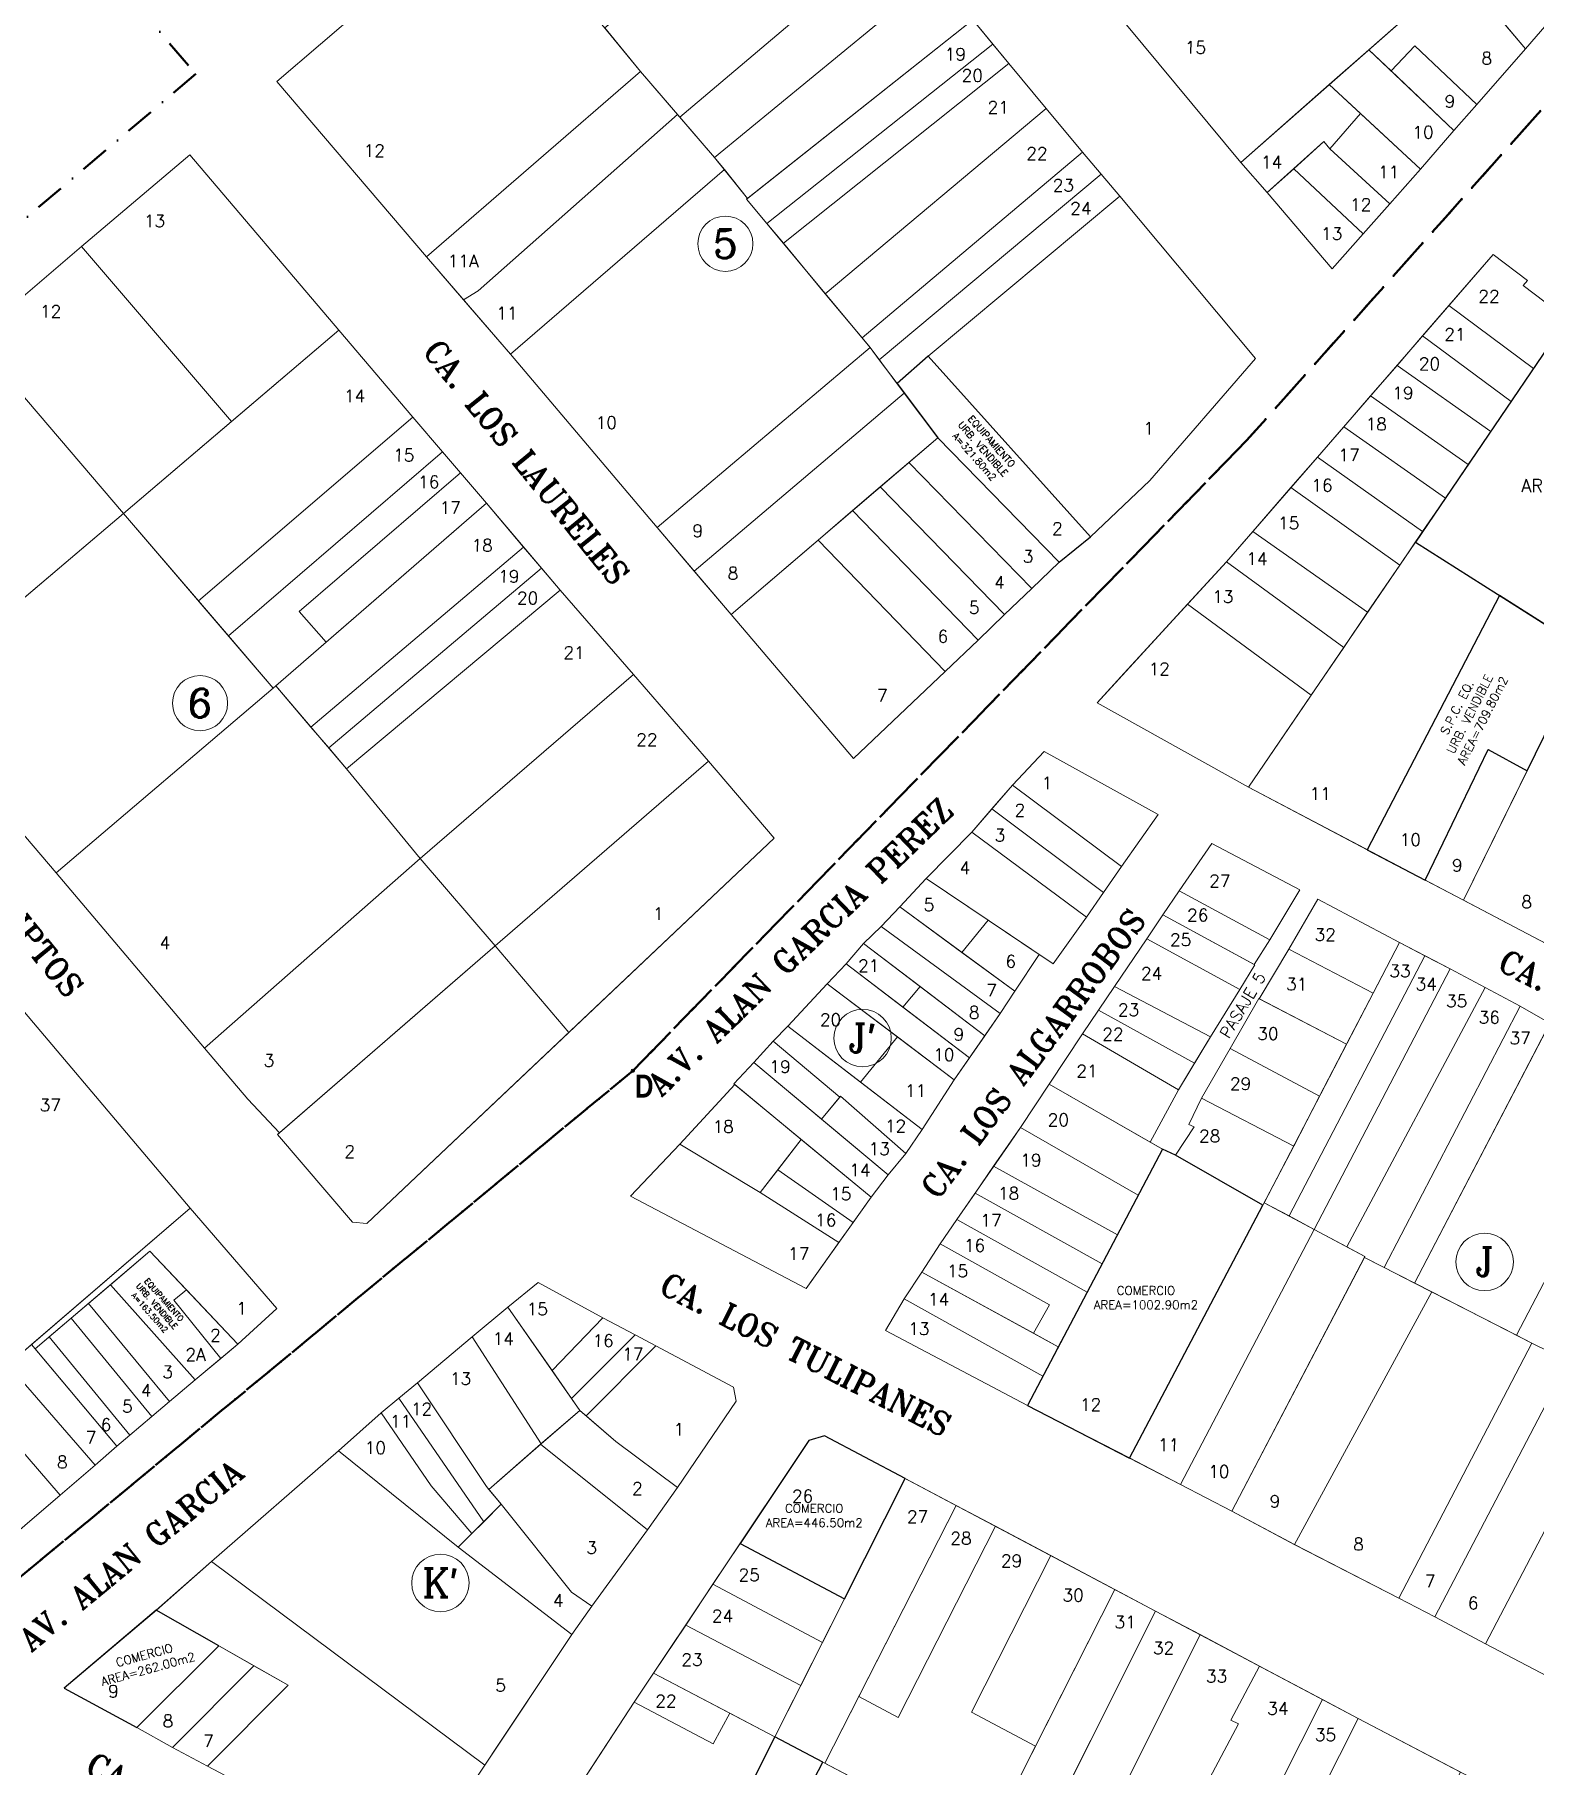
# Model space of a CAD drawing. Header units: millimetres. Extents: x -12449005 to 6504000, y 604360 to 27735491.
# Drawn here: x 712004.4 to 712265.4, y 9108492 to 9108793 of the extents above; entities that cross this region are included whole.
import ezdxf
from ezdxf.enums import TextEntityAlignment as Align

# ---------------------------------------------------------------- set-up
doc = ezdxf.new("R2010")
doc.units = ezdxf.units.MM
doc.header["$MEASUREMENT"] = 0
doc.header["$PDMODE"] = 3
doc.header["$PDSIZE"] = 0.5
doc.linetypes.add('DASHDOTX2', pattern=[50.8, 25.4, -12.7, 0, -12.7])
doc.layers.get('0').update_dxf_attribs({"lineweight": 15})
for name, color, linetype, lineweight in [('A_LIMITES SECTORES', 1, 'DASHDOTX2', 50), ('JL - LOTE PRESCRITO', 190, 'Continuous', 30), ('MANZANAS', 7, 'Continuous', 18), ('VERTICES', 7, 'Continuous', 20), ('VIVIENDA', 7, 'Continuous', 15)]:
    doc.layers.add(name, color=color, linetype=linetype, lineweight=lineweight)
for name, color, linetype in [('CALLES', 7, 'Continuous'), ('COMERCIO', 1, 'Continuous'), ('DESC-USOS', 7, 'Continuous'), ('SERV-ELECTRIFICACION', 7, 'Continuous')]:
    doc.layers.add(name, color=color, linetype=linetype)
doc.styles.add('cota100', font='trebuc.ttf')
doc.styles.add('ROMANC', font='romanc.shx')
doc.styles.add('ROMANS', font='romans.shx')
doc.styles.add('ROMANT', font='romant.shx')
doc.styles.add('VERTICES', font='sanssb__.ttf')
doc.dimstyles.new('COTA _100', dxfattribs={"dimscale": 1.26, "dimtxt": 0.95, "dimasz": 0.04, "dimexe": 0.06, "dimexo": 0.1, "dimgap": 0.04, "dimtad": 0, "dimzin": 1, "dimdsep": 46, "dimtxsty": 'cota100', "dimblk": 'ARCHTICK', "dimcen": 0.09, "dimdle": 0.06, "dimse1": 1, "dimse2": 1, "dimsd1": 1, "dimsd2": 1, "dimclrd": 256, "dimclre": 178, "dimclrt": 7, "dimaunit": 1, "dimadec": 3, "dimazin": 0, "dimtfac": 1, "dimtmove": 2, "dimatfit": 2, "dimldrblk": 'ARCHTICK', "dimfxl": 1, "dimarcsym": 0})

# ---------------------------------------------------------------- blocks, each defined once
blk = doc.blocks.new('*D58')
at = {"layer": 'DEFPOINTS', "color": 0, "ltscale": 0.3, "transparency": 16777216}
for p in [(712060.7, 9107460.09, 0), (712086.53, 9107440.17), (712087.27, 9107441.21, 0)]:
    blk.add_point(p, dxfattribs=at)
at = {"layer": 'JL - LOTE PRESCRITO', "color": 7, "ltscale": 0.3, "transparency": 16777216, "insert": (1429405.49, 18217459.33), "char_height": 1.425, "attachment_point": 5, "rotation": 324.599, "style": 'cota100'}
blk.add_mtext('32.60', dxfattribs=at)
blk = doc.blocks.new('_ARCHTICK')
at = {"color": 0, "linetype": 'ByBlock', "const_width": 0.15}
blk.add_lwpolyline([(-0.5, -0.5), (0.5, 0.5)], dxfattribs=at)
blk = doc.blocks.new('*D59')
at = {"layer": 'DEFPOINTS', "color": 0, "ltscale": 0.3, "transparency": 16777216}
for p in [(712087.26, 9107441.22, 0), (712083.48, 9107436.26), (712084.86, 9107435.67, 0)]:
    blk.add_point(p, dxfattribs=at)
at = {"layer": 'JL - LOTE PRESCRITO', "color": 7, "ltscale": 0.3, "transparency": 16777216, "insert": (1429428, 18217438.51), "char_height": 1.425, "attachment_point": 5, "rotation": 66.634, "style": 'cota100'}
blk.add_mtext('6.04', dxfattribs=at)
blk = doc.blocks.new('*D42')
at = {"layer": 'DEFPOINTS', "color": 0, "ltscale": 0.3, "transparency": 16777216}
for p in [(712113.94, 9107518.01), (712115.47, 9107517.21, 0), (712112.17, 9107510.89)]:
    blk.add_point(p, dxfattribs=at)
at = {"layer": 'JL - LOTE PRESCRITO', "color": 7, "ltscale": 0.3, "transparency": 16777216, "insert": (1429483.83, 18217589.2), "char_height": 1.425, "attachment_point": 5, "rotation": 62.4275, "style": 'cota100'}
blk.add_mtext('7.13', dxfattribs=at)
blk = doc.blocks.new('*D60')
at = {"layer": 'DEFPOINTS', "color": 0, "ltscale": 0.3, "transparency": 16777216}
for p in [(712103.91, 9107488.29), (712105.11, 9107487.76), (712101.56, 9107482.92)]:
    blk.add_point(p, dxfattribs=at)
at = {"layer": 'JL - LOTE PRESCRITO', "color": 7, "ltscale": 0.3, "transparency": 16777216, "insert": (1429466.3, 18217530.2), "char_height": 1.425, "attachment_point": 5, "rotation": 66.3389, "style": 'cota100'}
blk.add_mtext('5.86', dxfattribs=at)
blk = doc.blocks.new('*D61')
at = {"layer": 'DEFPOINTS', "color": 0, "ltscale": 0.3, "transparency": 16777216}
for p in [(712101.56, 9107482.92), (712102.79, 9107482.46), (712099.46, 9107477.25)]:
    blk.add_point(p, dxfattribs=at)
at = {"layer": 'JL - LOTE PRESCRITO', "color": 7, "ltscale": 0.3, "transparency": 16777216, "insert": (1429461.8, 18217519.19), "char_height": 1.425, "attachment_point": 5, "rotation": 69.6933, "style": 'cota100'}
blk.add_mtext('6.04', dxfattribs=at)
blk = doc.blocks.new('*D43')
at = {"layer": 'DEFPOINTS', "color": 0, "ltscale": 0.3, "transparency": 16777216}
for p in [(712082.84, 9107519.41), (712109.03, 9107500.52), (712108.06, 9107499.31)]:
    blk.add_point(p, dxfattribs=at)
at = {"layer": 'JL - LOTE PRESCRITO', "color": 7, "ltscale": 0.3, "transparency": 16777216, "insert": (-3285965.38, 20561939.47), "char_height": 1.425, "attachment_point": 5, "rotation": 321.4404, "style": 'cota100'}
blk.add_mtext('32.25', dxfattribs=at)
blk = doc.blocks.new('*D44')
at = {"layer": 'DEFPOINTS', "color": 0, "ltscale": 0.3, "transparency": 16777216}
for p in [(712082.84, 9107519.41), (712078.33, 9107507.41), (712079.92, 9107506.82)]:
    blk.add_point(p, dxfattribs=at)
at = {"layer": 'JL - LOTE PRESCRITO', "color": 7, "ltscale": 0.3, "transparency": 16777216, "insert": (1556510.91, 18552348.81), "char_height": 1.425, "attachment_point": 5, "rotation": 69.3977, "style": 'cota100'}
blk.add_mtext('12.82', dxfattribs=at)
blk = doc.blocks.new('*D62')
at = {"layer": 'DEFPOINTS', "color": 0, "ltscale": 0.3, "transparency": 16777216}
for p in [(712103.14, 9107487.99), (712103.67, 9107487.75), (712101.22, 9107482.13)]:
    blk.add_point(p, dxfattribs=at)
at = {"layer": 'JL - LOTE PRESCRITO', "color": 7, "ltscale": 0.3, "transparency": 16777216, "insert": (1761473.94, 19211200.63), "char_height": 1.425, "attachment_point": 5, "rotation": 66.3935, "style": 'cota100'}
blk.add_mtext('6.13', dxfattribs=at)
blk = doc.blocks.new('*D45')
at = {"layer": 'DEFPOINTS', "color": 0, "ltscale": 0.3, "transparency": 16777216}
for p in [(712087.19, 9107441.08), (712113.41, 9107423.07), (712114.24, 9107424.27)]:
    blk.add_point(p, dxfattribs=at)
at = {"layer": 'JL - LOTE PRESCRITO', "color": 7, "ltscale": 0.3, "transparency": 16777216, "insert": (-12449002.32, 27735488.48), "char_height": 1.425, "attachment_point": 5, "rotation": 325.5131, "style": 'cota100'}
blk.add_mtext('31.81', dxfattribs=at)
blk = doc.blocks.new('*D46')
at = {"layer": 'DEFPOINTS', "color": 0, "ltscale": 0.3, "transparency": 16777216}
for p in [(712060.7, 9107460.09, 0), (712086.54, 9107440.17), (712087.27, 9107441.21)]:
    blk.add_point(p, dxfattribs=at)
at = {"layer": 'JL - LOTE PRESCRITO', "color": 7, "ltscale": 0.3, "transparency": 16777216, "insert": (-2185624.74, 20773017.13), "char_height": 1.425, "attachment_point": 5, "rotation": 324.599, "style": 'cota100'}
blk.add_mtext('32.60', dxfattribs=at)
blk = doc.blocks.new('*D47')
at = {"layer": 'DEFPOINTS', "color": 0, "ltscale": 0.3, "transparency": 16777216}
for p in [(712090.86, 9107454.65), (712092.06, 9107454.33), (712087.24, 9107441.12)]:
    blk.add_point(p, dxfattribs=at)
at = {"layer": 'JL - LOTE PRESCRITO', "color": 7, "ltscale": 0.3, "transparency": 16777216, "insert": (1429438.79, 18217454.87), "char_height": 1.425, "attachment_point": 5, "rotation": 74.9882, "style": 'cota100'}
blk.add_mtext('14.00', dxfattribs=at)
blk = doc.blocks.new('*D48')
at = {"layer": 'DEFPOINTS', "color": 0, "ltscale": 0.3, "transparency": 16777216}
for p in [(712087.24, 9107441.12), (712113.53, 9107422.98), (712114.38, 9107424.21)]:
    blk.add_point(p, dxfattribs=at)
at = {"layer": 'JL - LOTE PRESCRITO', "color": 7, "ltscale": 0.3, "transparency": 16777216, "insert": (-11189611.25, 26932542.48), "char_height": 1.425, "attachment_point": 5, "rotation": 325.4003, "style": 'cota100'}
blk.add_mtext('31.95', dxfattribs=at)
blk = doc.blocks.new('*D49')
at = {"layer": 'DEFPOINTS', "color": 0, "ltscale": 0.3, "transparency": 16777216}
for p in [(712112.24, 9107423.55), (712113.53, 9107422.98), (712112.47, 9107420.54, 0)]:
    blk.add_point(p, dxfattribs=at)
at = {"layer": 'JL - LOTE PRESCRITO', "color": 7, "ltscale": 0.3, "transparency": 16777216, "insert": (2018713.82, 19488258.81), "char_height": 1.425, "attachment_point": 5, "rotation": 66.4879, "style": 'cota100'}
blk.add_mtext('2.66', dxfattribs=at)
blk = doc.blocks.new('*D50')
at = {"layer": 'DEFPOINTS', "color": 0, "ltscale": 0.3, "transparency": 16777216}
for p in [(712087.24, 9107441.12), (712084.86, 9107435.67), (712085.06, 9107435.58)]:
    blk.add_point(p, dxfattribs=at)
at = {"layer": 'JL - LOTE PRESCRITO', "color": 7, "ltscale": 0.3, "transparency": 16777216, "insert": (1429431.69, 18217435.91), "char_height": 1.425, "attachment_point": 5, "rotation": 66.4331, "style": 'cota100'}
blk.add_mtext('5.95', dxfattribs=at)
blk = doc.blocks.new('*D51')
at = {"layer": 'DEFPOINTS', "color": 0, "ltscale": 0.3, "transparency": 16777216}
for p in [(711798.11, 9107297.2, 0), (638644.95, 8884680.95), (638646.1, 8884680.58, 0)]:
    blk.add_point(p, dxfattribs=at)
at = {"layer": 'JL - LOTE PRESCRITO', "color": 7, "ltscale": 0.3, "transparency": 16777216, "insert": (1552507.84, 18611954.35), "char_height": 1.425, "attachment_point": 5, "rotation": 71.8094, "style": 'cota100'}
blk.add_mtext('234327.50', dxfattribs=at)
blk = doc.blocks.new('*D52')
at = {"layer": 'DEFPOINTS', "color": 0, "transparency": 16777216}
for p in [(1858877.2, 12101921.31, 0), (1858878.58, 12101920.79, 0), (712008.59, 9107544.89, 0)]:
    blk.add_point(p, dxfattribs=at)
at = {"layer": 'VIVIENDA', "color": 7, "transparency": 16777216, "insert": (1285444.27, 10604732.57, 0), "char_height": 1.425, "attachment_point": 5, "rotation": 69.0428, "style": 'cota100'}
blk.add_mtext('3206493.07', dxfattribs=at)
blk = doc.blocks.new('*D63')
at = {"layer": 'DEFPOINTS', "color": 0, "ltscale": 0.3, "transparency": 16777216}
for p in [(711946.72, 9107290.72, 0), (711971.68, 9107272.64), (711972.42, 9107273.77, 0)]:
    blk.add_point(p, dxfattribs=at)
at = {"layer": 'JL - LOTE PRESCRITO', "color": 7, "ltscale": 0.3, "transparency": 16777216, "insert": (1429184.61, 18217116.63), "char_height": 1.425, "attachment_point": 5, "rotation": 326.6096, "style": 'cota100'}
blk.add_mtext('30.79', dxfattribs=at)
blk = doc.blocks.new('*D64')
at = {"layer": 'DEFPOINTS', "color": 0, "ltscale": 0.3, "transparency": 16777216}
for p in [(712022.15, 9107211.49), (712023.51, 9107210.98, 0), (712016.61, 9107192.61, 0)]:
    blk.add_point(p, dxfattribs=at)
at = {"layer": 'JL - LOTE PRESCRITO', "color": 7, "ltscale": 0.3, "transparency": 16777216, "insert": (1429304.23, 18216959.12), "char_height": 1.425, "attachment_point": 5, "rotation": 69.438, "style": 'cota100'}
blk.add_mtext('19.62', dxfattribs=at)
blk = doc.blocks.new('*D65')
at = {"layer": 'DEFPOINTS', "color": 0, "ltscale": 0.3, "transparency": 16777216}
for p in [(712013.97, 9107217.34), (712015.46, 9107216.78, 0), (712008.7, 9107198.67, 0)]:
    blk.add_point(p, dxfattribs=at)
at = {"layer": 'JL - LOTE PRESCRITO', "color": 7, "ltscale": 0.3, "transparency": 16777216, "insert": (1420517.48, 18208771.18), "char_height": 1.425, "attachment_point": 5, "rotation": 69.5218, "style": 'cota100'}
blk.add_mtext('19.34', dxfattribs=at)
blk = doc.blocks.new('*D56')
at = {"layer": 'DEFPOINTS', "color": 0, "ltscale": 0.3, "transparency": 16777216}
for p in [(711904.93, 9107395.39, 0), (711906.34, 9107394.91), (711900.87, 9107383.36, 0)]:
    blk.add_point(p, dxfattribs=at)
at = {"layer": 'JL - LOTE PRESCRITO', "color": 7, "ltscale": 0.3, "transparency": 16777216, "insert": (1522262.21, 18476834.14), "char_height": 1.425, "attachment_point": 5, "rotation": 71.355, "style": 'cota100'}
blk.add_mtext('12.70', dxfattribs=at)
blk = doc.blocks.new('*D57')
at = {"layer": 'DEFPOINTS', "color": 0, "ltscale": 0.3, "transparency": 16777216}
for p in [(711803.61, 9107439.76, 0), (711798.54, 9107426.35, 0), (711799.95, 9107425.82)]:
    blk.add_point(p, dxfattribs=at)
at = {"layer": 'JL - LOTE PRESCRITO', "color": 7, "lineweight": 30, "ltscale": 0.3, "transparency": 16777216, "insert": (1428871.17, 18217418.99), "char_height": 1.425, "attachment_point": 5, "rotation": 69.2928, "style": 'cota100'}
blk.add_mtext('14.33', dxfattribs=at)

msp = doc.modelspace()

# ---------------------------------------------------------------- linework, layer by layer
at = {"layer": 'A_LIMITES SECTORES', "color": 2, "ltscale": 0.2}
msp.add_lwpolyline([(712215.295, 9108722.403), (712360.228, 9108884.951), (712118.456, 9109016.282), (711954.456, 9108877.14), (712032.489, 9108786.178), (711758.747, 9108553.852), (711809.581, 9108494.243), (711715.602, 9108420.347), (711668.189, 9108475.846), (711483.951, 9108324.487), (711566.549, 9108226.47), (711786.57, 9108400.253), (711934.369, 9108468.925), (712108.513, 9108612.806)], close=True, dxfattribs=at)
at = {"layer": 'A_LIMITES SECTORES', "color": 1, "ltscale": 0.2}
msp.add_lwpolyline([(712633.365, 9107956.397), (712894.998, 9108451.85), (712369.619, 9108743.948), (712424.764, 9108849.896), (712360.228, 9108884.951), (712215.295, 9108722.403), (712108.513, 9108612.806), (711934.369, 9108468.925), (711786.57, 9108400.253)], close=True, dxfattribs=at)
at = {"layer": 'COMERCIO'}
for points in [[(712307.643, 9108728.548), (712277.563, 9108743.655), (712271.094, 9108743.57), (712244.671, 9108704.759), (712282.699, 9108680.598)], [(712218.15, 9108589.438), (712202.941, 9108598.123), (712200.662, 9108599.169), (712177.17, 9108554.61), (712194.947, 9108545.461)], [(712155.914, 9108541.907), (712141.867, 9108549.345), (712139.154, 9108548.51), (712127.182, 9108530.573), (712145.364, 9108520.992)], [(712025.607, 9108518.981), (712009.604, 9108505.43), (712022.208, 9108498.588), (712036.521, 9108512.785)]]:
    msp.add_lwpolyline(points, close=True, dxfattribs=at)
at = {"layer": 'MANZANAS'}
for points in [[(712087.223, 9108737.433), (712112.782, 9108707.304), (712125.617, 9108692.161), (712146.937, 9108667.104), (712162.879, 9108682.265), (712168.596, 9108687.717), (712173.202, 9108692.16), (712177.92, 9108696.704), (712182.703, 9108701.252), (712188.148, 9108705.651), (712198.487, 9108715.457), (712216.848, 9108736.692), (712193.216, 9108764.901), (712186.749, 9108772.585), (712180.431, 9108780.151), (712173.95, 9108787.964), (712167.648, 9108795.598), (712154.948, 9108811.048), (712135.673, 9108834.093), (712122.841, 9108849.434), (712084.548, 9108817.362), (712046.576, 9108784.87), (712072.651, 9108754.339)], [(712398.517, 9108681.267), (712307.643, 9108728.548), (712277.563, 9108743.655), (712271.094, 9108743.57), (712263.399, 9108749.393), (712264.149, 9108750.265), (712258.2, 9108754.752), (712227.647, 9108719.526), (712211.772, 9108701.341), (712194.026, 9108681.962), (712189.282, 9108676.782), (712215.629, 9108662.102), (712335.23, 9108599.308), (712365.773, 9108583.243), (712366.002, 9108583.583), (712368.711, 9108582.107), (712371.306, 9108582.854), (712373.73, 9108587.488), (712374.055, 9108587.327), (712418.147, 9108671.054)], [(712187.451, 9108639.547), (712190.392, 9108643.816), (712193.533, 9108648.31), (712199.932, 9108657.351), (712180.075, 9108668.309), (712174.597, 9108662.479), (712167.495, 9108654.331), (712159.575, 9108646.243), (712154.944, 9108641.29), (712151.699, 9108637.898), (712148.647, 9108634.94), (712145.647, 9108631.395), (712142.33, 9108627.926), (712135.476, 9108620.577), (712132.963, 9108617.93), (712129.6, 9108614.23), (712126.112, 9108610.537), (712126.25, 9108610.423), (712116.722, 9108600.062), (712108.105, 9108590.996), (712138.674, 9108574.919), (712149.979, 9108590.825), (712152.941, 9108594.69), (712155.986, 9108598.44), (712158.883, 9108602.58), (712164.446, 9108611.248), (712172.433, 9108622.745), (712174.986, 9108626.632), (712179.211, 9108633.009), (712181.633, 9108631.377)], [(712126.492, 9108555.338), (712126.018, 9108557.793), (712108.939, 9108566.888), (712103.308, 9108569.866), (712092.078, 9108576.007), (712086.753, 9108571.698), (712080.545, 9108566.558), (712071.077, 9108558.519), (712067.835, 9108555.849), (712064.747, 9108553.307), (712057.313, 9108546.708), (712035.218, 9108527.465), (712025.656, 9108519.022), (712009.604, 9108505.43), (712022.208, 9108498.588), (712028.409, 9108495.088), (712034.517, 9108491.858), (712070.159, 9108473.101), (712097.932, 9108514.782), (712101.366, 9108519.678), (712111.101, 9108532.975), (712116.303, 9108540.351)], [(712270.356, 9108481.485), (712234.73, 9108500.172), (712141.867, 9108549.345), (712139.154, 9108548.51), (712108.762, 9108502.977), (712084.387, 9108465.695), (712206.927, 9108401.483), (712261.696, 9108373.095), (712280.551, 9108408.316), (712285.074, 9108417.107), (712307.112, 9108458.793), (712305.823, 9108462.881)]]:
    msp.add_lwpolyline(points, close=True, dxfattribs=at)
for points in [[(712188.709, 9108801.602), (712214.321, 9108770.785), (712218.891, 9108765.524), (712230.211, 9108752.268), (712235.576, 9108758.381), (712240.203, 9108763.59), (712245.523, 9108769.631), (712251.344, 9108776.351), (712255.333, 9108780.878), (712263.805, 9108790.552), (712268.285, 9108795.681)], [(711982.17, 9108677.699), (712008.171, 9108647.25), (712034.011, 9108616.717), (712041.518, 9108607.86), (712047.078, 9108602.04), (712046.723, 9108601.732), (712059.762, 9108586.459), (712062.271, 9108586.239), (712133.12, 9108653.276), (712121.709, 9108666.676), (712108.63, 9108681.74), (712095.855, 9108696.407), (712083.08, 9108711.498), (712075.425, 9108720.426), (712070.224, 9108726.504), (712057.394, 9108741.598), (712031.433, 9108772.103), (712012.603, 9108756.158), (711993.898, 9108740.147)], [(711972.345, 9108507.724), (712008.89, 9108538.998), (712014.966, 9108544.202), (712018.774, 9108547.519), (712021.031, 9108549.418), (712024.851, 9108552.691), (712027.915, 9108555.262), (712032.383, 9108559.075), (712039.791, 9108565.243), (712046.58, 9108571.451), (712031.505, 9108588.888), (711993.105, 9108634.272)]]:
    msp.add_lwpolyline(points, dxfattribs=at)
at = {"layer": 'SERV-ELECTRIFICACION'}
for points in [[(712159.888, 9108737.085), (712154.482, 9108732.33), (712161.57, 9108722.896), (712182.703, 9108701.252), (712188.148, 9108705.651)], [(712274.377, 9108685.885), (712259.269, 9108695.485), (712236.287, 9108651.255), (712246.341, 9108645.977), (712257.301, 9108668.677), (712264.098, 9108664.953)], [(712141.565, 9108492.569), (712133.236, 9108496.948), (712110.536, 9108451.993), (712118.304, 9108447.922)]]:
    msp.add_lwpolyline(points, close=True, dxfattribs=at)
at = {"layer": 'VERTICES'}
for centre, radius in [((712124.623, 9108756.637), 4.8), ((712033.228, 9108676.739), 4.8), ((712148.483, 9108618.487), 5), ((712256.703, 9108579.566), 5), ((712075.056, 9108523.733), 5)]:
    msp.add_circle(centre, radius, dxfattribs=at)
at = {"layer": 'VERTICES', "color": 6}
msp.add_circle((712108.513, 9108612.806), 0.3, dxfattribs=at)
msp.add_circle((712108.513, 9108612.806), 0.3, dxfattribs=at)
at = {"layer": 'VIVIENDA'}
for points in [[(712188.709, 9108801.602), (712214.321, 9108770.785), (712252.304, 9108804.23), (712227.166, 9108834.597), (712226.783, 9108835.058)], [(712154.948, 9108811.048), (712142.101, 9108826.407), (712103.643, 9108794.159), (712109.871, 9108786.592), (712116.709, 9108778.658)], [(712084.548, 9108817.362), (712046.576, 9108784.87), (712072.651, 9108754.339), (712109.871, 9108786.592)], [(712154.948, 9108811.048), (712116.709, 9108778.658), (712122.742, 9108771.659), (712161.298, 9108803.323)], [(712263.805, 9108790.552), (712268.285, 9108795.681), (712256.03, 9108810.571), (712250.805, 9108806.013)], [(712161.298, 9108803.323), (712122.742, 9108771.659), (712128.467, 9108764.522), (712167.648, 9108795.598)], [(712252.304, 9108804.23), (712236.567, 9108790.372), (712240.441, 9108786.696), (712244.589, 9108791.044), (712255.333, 9108780.878), (712263.805, 9108790.552)], [(712131.827, 9108760.169), (712171.15, 9108791.356), (712167.648, 9108795.598), (712128.31, 9108764.397)], [(712134.705, 9108756.709), (712173.951, 9108787.963), (712171.15, 9108791.356), (712131.827, 9108760.169)], [(712245.523, 9108769.631), (712251.344, 9108776.351), (712236.567, 9108790.372), (712229.685, 9108784.314)], [(712244.589, 9108791.044), (712240.441, 9108786.696), (712251.344, 9108776.351), (712255.333, 9108780.878)], [(712116.302, 9108779.131), (712109.871, 9108786.592), (712072.651, 9108754.339), (712079.082, 9108746.878), (712081.629, 9108748.463)], [(712134.705, 9108756.709), (712141.995, 9108747.945), (712180.431, 9108780.151), (712173.951, 9108787.963)], [(712228.756, 9108774.414), (712229.775, 9108773.154), (712235.102, 9108779.292), (712229.685, 9108784.314), (712214.321, 9108770.785), (712218.891, 9108765.524)], [(712124.455, 9108769.524), (712122.742, 9108771.659), (712116.302, 9108779.131), (712081.629, 9108748.463), (712079.082, 9108746.878), (712087.223, 9108737.433)], [(712186.749, 9108772.585), (712180.431, 9108780.151), (712141.995, 9108747.945), (712148.39, 9108740.257)], [(712235.102, 9108779.292), (712229.775, 9108773.154), (712240.203, 9108763.59), (712245.523, 9108769.631)], [(712235.576, 9108758.381), (712240.203, 9108763.59), (712229.775, 9108773.154), (712228.756, 9108774.414), (712223.486, 9108769.665)], [(712057.394, 9108741.598), (712031.433, 9108772.103), (712012.603, 9108756.158), (712038.715, 9108725.707)], [(712189.982, 9108768.743), (712186.749, 9108772.585), (712148.39, 9108740.257), (712149.797, 9108738.566), (712151.389, 9108736.447)], [(712128.31, 9108764.397), (712128.467, 9108764.522), (712124.455, 9108769.524), (712087.223, 9108737.433), (712112.782, 9108707.304), (712149.797, 9108738.566)], [(712193.216, 9108764.901), (712189.982, 9108768.743), (712151.389, 9108736.447), (712154.482, 9108732.33), (712159.888, 9108737.085)], [(712223.486, 9108769.665), (712218.891, 9108765.524), (712230.211, 9108752.268), (712235.576, 9108758.381)], [(712193.216, 9108764.901), (712159.888, 9108737.085), (712188.148, 9108705.651), (712198.487, 9108715.457), (712216.848, 9108736.692)], [(712038.715, 9108725.707), (712012.603, 9108756.158), (711993.898, 9108740.147), (712019.933, 9108709.727)], [(712271.094, 9108743.57), (712263.399, 9108749.393), (712264.149, 9108750.265), (712258.2, 9108754.752), (712250.505, 9108745.88), (712265.222, 9108734.945)], [(712250.505, 9108745.88), (712245.92, 9108740.593), (712261.32, 9108729.214), (712265.222, 9108734.945)], [(712019.933, 9108709.727), (711993.898, 9108740.147), (711974.805, 9108723.825), (712000.741, 9108693.449)], [(712070.224, 9108726.504), (712057.394, 9108741.598), (712019.933, 9108709.727), (712032.944, 9108694.524)], [(712245.92, 9108740.593), (712241.483, 9108735.478), (712257.777, 9108724.01), (712261.32, 9108729.214)], [(712149.797, 9108738.566), (712112.782, 9108707.304), (712119.216, 9108699.713), (712155.744, 9108730.651)], [(712241.483, 9108735.478), (712236.872, 9108730.163), (712253.854, 9108718.248), (712257.777, 9108724.01)], [(712155.744, 9108730.651), (712119.216, 9108699.713), (712125.617, 9108692.161), (712161.57, 9108722.896)], [(712236.872, 9108730.163), (712232.238, 9108724.82), (712249.874, 9108712.402), (712253.854, 9108718.248)], [(712075.425, 9108720.426), (712070.224, 9108726.504), (712032.944, 9108694.524), (712038.152, 9108688.438)], [(712161.57, 9108722.896), (712156.553, 9108718.607), (712177.92, 9108696.704), (712182.703, 9108701.252)], [(712232.238, 9108724.82), (712227.647, 9108719.526), (712245.92, 9108706.594), (712249.874, 9108712.402)], [(712075.425, 9108720.426), (712038.152, 9108688.438), (712045.941, 9108679.337), (712055.164, 9108687.323), (712050.475, 9108692.682), (712078.556, 9108716.774)], [(712227.647, 9108719.526), (712223.016, 9108714.222), (712241.935, 9108700.741), (712245.92, 9108706.594)], [(712083.08, 9108711.498), (712078.556, 9108716.774), (712050.475, 9108692.682), (712055.164, 9108687.323)], [(712156.553, 9108718.607), (712151.575, 9108714.351), (712173.202, 9108692.16), (712177.92, 9108696.704)], [(712151.575, 9108714.351), (712146.748, 9108710.225), (712168.596, 9108687.717), (712173.202, 9108692.16)], [(712223.016, 9108714.222), (712216.377, 9108706.616), (712236.355, 9108692.545), (712241.935, 9108700.741)], [(712046.395, 9108679.729), (712052.522, 9108672.572), (712089.523, 9108703.886), (712083.08, 9108711.498)], [(712146.748, 9108710.225), (712140.743, 9108705.092), (712162.879, 9108682.265), (712168.596, 9108687.717)], [(712019.933, 9108709.727), (711982.17, 9108677.699), (712008.171, 9108647.25), (712045.941, 9108679.337)], [(712052.522, 9108672.572), (712055.612, 9108668.964), (712092.625, 9108700.223), (712089.523, 9108703.886)], [(712162.879, 9108682.265), (712140.743, 9108705.092), (712125.617, 9108692.161), (712146.937, 9108667.104)], [(712216.377, 9108706.616), (712211.772, 9108701.341), (712232.185, 9108686.419), (712236.355, 9108692.545)], [(712259.269, 9108695.485), (712244.671, 9108704.759), (712215.629, 9108662.102), (712236.287, 9108651.255)], [(712211.772, 9108701.341), (712204.998, 9108693.944), (712226.529, 9108678.112), (712232.185, 9108686.419)], [(712055.612, 9108668.964), (712058.734, 9108665.318), (712095.855, 9108696.407), (712092.625, 9108700.223)], [(712095.855, 9108696.407), (712058.734, 9108665.318), (712071.536, 9108649.745), (712108.63, 9108681.74)], [(712204.998, 9108693.944), (712189.282, 9108676.782), (712215.629, 9108662.102), (712226.529, 9108678.112)], [(712291.776, 9108675.642), (712282.699, 9108680.598), (712274.377, 9108685.885), (712253.05, 9108642.454), (712270.794, 9108633.139)], [(712121.709, 9108666.676), (712108.63, 9108681.74), (712071.536, 9108649.745), (712084.557, 9108634.559)], [(712071.536, 9108649.745), (712058.734, 9108665.318), (712046.395, 9108679.729), (712045.941, 9108679.337), (712008.171, 9108647.25), (712034.011, 9108616.717)], [(712180.075, 9108668.309), (712174.597, 9108662.479), (712193.533, 9108648.31), (712199.932, 9108657.351)], [(712264.098, 9108664.953), (712257.301, 9108668.677), (712246.341, 9108645.977), (712253.05, 9108642.454)], [(712121.709, 9108666.676), (712084.557, 9108634.559), (712097.384, 9108619.463), (712133.12, 9108653.276)], [(712174.597, 9108662.479), (712171.005, 9108658.357), (712190.382, 9108643.802), (712193.533, 9108648.31)], [(712171.005, 9108658.357), (712167.495, 9108654.331), (712187.451, 9108639.547), (712190.382, 9108643.802)], [(712167.495, 9108654.331), (712159.575, 9108646.243), (712181.633, 9108631.377), (712187.451, 9108639.547)], [(712084.557, 9108634.559), (712071.536, 9108649.745), (712034.011, 9108616.717), (712041.518, 9108607.86), (712047.078, 9108602.04)], [(712209.225, 9108652.36), (712203.548, 9108644.081), (712219.332, 9108635.597), (712224.557, 9108644.274)], [(712170.338, 9108638.989), (712159.575, 9108646.243), (712154.944, 9108641.29), (712165.764, 9108633.376)], [(712203.548, 9108644.081), (712200.725, 9108639.905), (712216.64, 9108631.294), (712219.332, 9108635.597)], [(712154.944, 9108641.29), (712151.699, 9108637.898), (712172.433, 9108622.745), (712174.986, 9108626.632)], [(712227.717, 9108642.634), (712222.644, 9108633.935), (712237.292, 9108626.276), (712241.879, 9108635.103)], [(712151.699, 9108637.898), (712148.647, 9108634.94), (712169.755, 9108618.89), (712172.433, 9108622.745)], [(712179.211, 9108633.009), (712170.338, 9108638.989), (712165.764, 9108633.376), (712174.986, 9108626.632)], [(712200.725, 9108639.905), (712197.948, 9108635.759), (712214.149, 9108626.97), (712216.72, 9108631.251)], [(712148.647, 9108634.94), (712145.647, 9108631.395), (712155.507, 9108623.876), (712158.518, 9108627.435)], [(712197.948, 9108635.759), (712192.332, 9108627.485), (712209.023, 9108618.711), (712214.149, 9108626.97)], [(712246.317, 9108632.8), (712241.879, 9108635.103), (712218.37, 9108589.863), (712222.683, 9108587.559)], [(712031.505, 9108588.888), (711993.105, 9108634.272), (711954.973, 9108601.932), (711974.384, 9108579.099), (711977.769, 9108575.059), (711993.75, 9108556.484)], [(712046.723, 9108601.732), (712059.762, 9108586.459), (712062.271, 9108586.239), (712097.384, 9108619.463), (712084.557, 9108634.559)], [(712237.292, 9108626.276), (712222.644, 9108633.935), (712217.503, 9108625.347), (712232.686, 9108617.412)], [(712250.719, 9108630.515), (712246.317, 9108632.8), (712222.683, 9108587.559), (712227.058, 9108585.223)], [(712145.647, 9108631.395), (712142.33, 9108627.926), (712164.446, 9108611.248), (712167.086, 9108615.047)], [(712256.805, 9108627.273), (712250.719, 9108630.515), (712227.058, 9108585.223), (712232.731, 9108582.194)], [(712142.33, 9108627.926), (712135.476, 9108620.577), (712148.129, 9108610.849), (712154.578, 9108618.69)], [(712158.518, 9108627.435), (712155.507, 9108623.876), (712167.086, 9108615.047), (712169.755, 9108618.89)], [(712206.244, 9108614.122), (712209.023, 9108618.711), (712192.332, 9108627.485), (712189.529, 9108623.344)], [(712262.89, 9108624.032), (712256.805, 9108627.273), (712232.731, 9108582.194), (712235.88, 9108580.512), (712235.791, 9108580.343), (712239.208, 9108578.595)], [(712189.529, 9108623.344), (712186.754, 9108619.245), (712203.428, 9108609.47), (712206.244, 9108614.122)], [(712217.405, 9108625.398), (712212.431, 9108616.674), (712228.006, 9108608.406), (712232.686, 9108617.412)], [(712268.076, 9108621.064), (712262.89, 9108624.032), (712239.208, 9108578.595), (712244.496, 9108575.89)], [(712135.476, 9108620.577), (712132.963, 9108617.93), (712144.542, 9108608.243), (712144.657, 9108608.381), (712155.986, 9108598.44), (712158.883, 9108602.58)], [(712285.869, 9108611.975), (712268.168, 9108621.242), (712244.496, 9108575.89), (712262.239, 9108566.813)], [(712132.963, 9108617.93), (712129.6, 9108614.23), (712141.347, 9108604.396), (712144.542, 9108608.243)], [(712164.446, 9108611.248), (712154.578, 9108618.69), (712148.129, 9108610.849), (712158.883, 9108602.58)], [(712186.754, 9108619.245), (712180.96, 9108610.455), (712198.515, 9108600.399), (712203.428, 9108609.47)], [(712212.436, 9108616.683), (712207.472, 9108608.049), (712223.487, 9108599.709), (712228.006, 9108608.406)], [(712129.6, 9108614.23), (712126.112, 9108610.537), (712149.979, 9108590.825), (712152.941, 9108594.69)], [(712294.761, 9108607.291), (712285.869, 9108611.975), (712262.239, 9108566.813), (712264.909, 9108565.447), (712271.21, 9108562.354)], [(712137.818, 9108600.869), (712126.25, 9108610.423), (712116.722, 9108600.062), (712130.681, 9108591.648)], [(712144.657, 9108608.381), (712141.347, 9108604.396), (712152.941, 9108594.69), (712155.986, 9108598.44)], [(712180.96, 9108610.455), (712175.94, 9108602.961), (712196.445, 9108591.171), (712200.662, 9108599.169)], [(712207.472, 9108608.049), (712205.26, 9108603.484), (712206.168, 9108603.042), (712202.941, 9108598.123), (712218.15, 9108589.438), (712223.487, 9108599.709)], [(712175.94, 9108602.961), (712171.278, 9108596.192), (712192.813, 9108584.281), (712196.445, 9108591.171)], [(712116.722, 9108600.062), (712108.105, 9108590.996), (712138.674, 9108574.919), (712144.369, 9108582.931), (712130.681, 9108591.648)], [(712137.818, 9108600.869), (712133.742, 9108595.602), (712146.852, 9108586.426), (712149.979, 9108590.825)], [(712133.742, 9108595.602), (712130.681, 9108591.648), (712144.369, 9108582.931), (712146.852, 9108586.426)], [(712171.278, 9108596.192), (712168.052, 9108591.509), (712190.163, 9108579.256), (712192.813, 9108584.281)], [(712168.052, 9108591.509), (712164.916, 9108586.954), (712187.538, 9108574.276), (712190.163, 9108579.256)], [(712227.058, 9108585.223), (712218.37, 9108589.863), (712218.15, 9108589.438), (712194.946, 9108545.46), (712203.783, 9108540.866)], [(712031.505, 9108588.888), (712003.918, 9108565.212), (712004.561, 9108564.446), (712024.52, 9108581.445), (712039.791, 9108565.243), (712046.58, 9108571.451)], [(712164.916, 9108586.954), (712161.995, 9108582.714), (712180.997, 9108572.121), (712178.217, 9108567.145), (712182.528, 9108564.774), (712187.538, 9108574.276)], [(712235.88, 9108580.512), (712227.058, 9108585.223), (712203.783, 9108540.866), (712212.714, 9108536.235)], [(712028.662, 9108572.89), (712030.874, 9108574.703), (712024.52, 9108581.445), (712017.64, 9108575.585), (712032.383, 9108559.075), (712036.832, 9108562.779)], [(712161.995, 9108582.714), (712158.826, 9108577.81), (712178.217, 9108567.145), (712180.997, 9108572.121)], [(712182.528, 9108564.774), (712158.826, 9108577.81), (712155.733, 9108573.13), (712179.837, 9108559.67)], [(712247.498, 9108574.354), (712235.791, 9108580.343), (712212.714, 9108536.235), (712223.609, 9108530.441)], [(712017.64, 9108575.585), (712013.849, 9108572.356), (712027.915, 9108555.262), (712032.383, 9108559.075)], [(712030.874, 9108574.703), (712028.662, 9108572.89), (712036.832, 9108562.779), (712039.791, 9108565.243)], [(712103.308, 9108569.866), (712092.078, 9108576.007), (712086.753, 9108571.698), (712094.464, 9108560.658)], [(712013.849, 9108572.356), (712010.804, 9108569.763), (712024.851, 9108552.691), (712027.915, 9108555.262)], [(712086.753, 9108571.698), (712080.545, 9108566.558), (712092.549, 9108547.955), (712099.292, 9108553.746)], [(712155.733, 9108573.13), (712152.498, 9108567.631), (712177.17, 9108554.61), (712179.837, 9108559.67)], [(712264.909, 9108565.447), (712247.498, 9108574.354), (712223.609, 9108530.441), (712241.799, 9108521.096)], [(712010.804, 9108569.763), (712006.997, 9108566.521), (712021.031, 9108549.418), (712024.851, 9108552.691)], [(712108.939, 9108566.888), (712103.308, 9108569.866), (712094.464, 9108560.658), (712097.865, 9108555.788)], [(712006.997, 9108566.521), (712004.561, 9108564.446), (712018.774, 9108547.519), (712021.031, 9108549.418)], [(712080.545, 9108566.558), (712071.077, 9108558.519), (712083.052, 9108540.483), (712083.472, 9108539.988), (712092.548, 9108547.956)], [(712112.523, 9108564.98), (712108.939, 9108566.888), (712097.865, 9108555.788), (712099.292, 9108553.746), (712100.379, 9108552.807)], [(712271.319, 9108562.301), (712264.909, 9108565.447), (712241.799, 9108521.096), (712248.035, 9108517.829)], [(712003.918, 9108565.212), (711999.821, 9108561.695), (712014.966, 9108544.202), (712018.774, 9108547.519)], [(712112.523, 9108564.98), (712100.379, 9108552.807), (712105.559, 9108548.336), (712116.303, 9108540.351), (712126.492, 9108555.338), (712126.018, 9108557.793)], [(711999.821, 9108561.695), (711993.75, 9108556.484), (712008.89, 9108538.998), (712014.966, 9108544.202)], [(712280.279, 9108557.904), (712271.319, 9108562.301), (712248.036, 9108517.83), (712256.863, 9108513.173)], [(711993.75, 9108556.484), (711955.85, 9108524.643), (711970.442, 9108507.714), (711972.345, 9108507.724), (712008.89, 9108538.998)], [(712071.077, 9108558.519), (712067.835, 9108555.849), (712082.577, 9108534.368), (712085.64, 9108537.433), (712083.052, 9108540.483)], [(712289.207, 9108553.523), (712280.279, 9108557.904), (712256.863, 9108513.173), (712283.179, 9108499.32), (712306.305, 9108544.158)], [(712067.835, 9108555.849), (712064.747, 9108553.307), (712073.449, 9108540.647), (712080.535, 9108532.323), (712082.577, 9108534.368)], [(712105.559, 9108548.336), (712099.292, 9108553.746), (712092.458, 9108547.877), (712111.101, 9108532.975), (712116.303, 9108540.351)], [(712064.747, 9108553.307), (712057.313, 9108546.708), (712078.162, 9108529.948), (712080.535, 9108532.323), (712073.449, 9108540.647)], [(712111.101, 9108532.975), (712092.458, 9108547.877), (712083.472, 9108539.988), (712085.64, 9108537.433), (712097.842, 9108522.132), (712101.366, 9108519.678)], [(712078.162, 9108529.948), (712057.313, 9108546.708), (712035.218, 9108527.465), (712082.79, 9108492.058), (712097.931, 9108514.781)], [(712164.779, 9108537.212), (712155.914, 9108541.907), (712133.236, 9108496.948), (712141.919, 9108492.383)], [(712085.64, 9108537.433), (712078.162, 9108529.948), (712097.932, 9108514.782), (712101.366, 9108519.678), (712097.842, 9108522.132)], [(712171.628, 9108533.586), (712164.779, 9108537.212), (712147.824, 9108503.964), (712154.684, 9108500.357)], [(712181.261, 9108528.485), (712171.628, 9108533.586), (712154.684, 9108500.357), (712147.824, 9108503.964), (712141.919, 9108492.383), (712176.968, 9108473.952), (712182.793, 9108485.575), (712175.579, 9108489.368), (712178.594, 9108495.323), (712167.414, 9108501.242)], [(712145.364, 9108520.992), (712127.182, 9108530.573), (712122.461, 9108523.5), (712141.536, 9108513.403)], [(712035.218, 9108527.465), (712025.608, 9108518.98), (712048.583, 9108505.937), (712034.517, 9108491.858), (712070.159, 9108473.101), (712082.79, 9108492.058)], [(712192.396, 9108522.589), (712181.261, 9108528.485), (712167.414, 9108501.242), (712178.594, 9108495.323)], [(712141.536, 9108513.403), (712122.461, 9108523.5), (712117.715, 9108516.39), (712137.74, 9108505.877)], [(712199.466, 9108518.845), (712192.396, 9108522.589), (712175.579, 9108489.368), (712182.793, 9108485.575)], [(712207.199, 9108514.75), (712199.466, 9108518.845), (712176.968, 9108473.952), (712184.757, 9108469.857)], [(712117.715, 9108516.39), (712112.142, 9108508.04), (712133.236, 9108496.948), (712137.74, 9108505.877)], [(712213.864, 9108499.236), (712212.568, 9108499.856), (712217.538, 9108509.275), (712207.199, 9108514.75), (712184.757, 9108469.857), (712195.356, 9108464.283)], [(712042.595, 9108509.336), (712036.521, 9108512.785), (712022.208, 9108498.588), (712028.409, 9108495.088)], [(712048.583, 9108505.937), (712042.595, 9108509.336), (712028.409, 9108495.088), (712034.517, 9108491.858)], [(712228.482, 9108503.481), (712217.538, 9108509.275), (712212.568, 9108499.856), (712213.864, 9108499.236), (712195.356, 9108464.283), (712205.955, 9108458.71)], [(712125.376, 9108501.081), (712112.142, 9108508.04), (712108.762, 9108502.977), (712122.483, 9108495.768)], [(712133.236, 9108496.948), (712125.376, 9108501.081), (712122.483, 9108495.768), (712108.762, 9108502.977), (712099.475, 9108488.772), (712114.476, 9108479.825), (712102.148, 9108456.388), (712110.536, 9108451.993)], [(712234.73, 9108500.172), (712228.482, 9108503.481), (712205.955, 9108458.71), (712212.151, 9108455.452)], [(712252.53, 9108490.835), (712234.73, 9108500.172), (712212.151, 9108455.452), (712229.676, 9108446.237)], [(712147.211, 9108489.599), (712141.565, 9108492.569), (712118.304, 9108447.922), (712123.955, 9108444.961)]]:
    msp.add_lwpolyline(points, close=True, dxfattribs=at)
msp.add_lwpolyline([(712268.076, 9108621.064), (712262.89, 9108624.032), (712250.719, 9108630.515), (712241.879, 9108635.103), (712227.717, 9108642.634), (712222.644, 9108633.935), (712217.503, 9108625.347), (712217.405, 9108625.398), (712212.436, 9108616.683), (712207.472, 9108608.049), (712205.26, 9108603.484), (712206.168, 9108603.042), (712202.941, 9108598.123), (712200.661, 9108599.17), (712198.515, 9108600.399), (712203.428, 9108609.47), (712209.023, 9108618.711), (712214.149, 9108626.97), (712216.72, 9108631.251), (712216.64, 9108631.294), (712219.332, 9108635.597), (712224.557, 9108644.274), (712209.225, 9108652.36), (712203.548, 9108644.081), (712200.725, 9108639.905), (712197.948, 9108635.759), (712192.332, 9108627.485), (712186.754, 9108619.245), (712180.96, 9108610.455), (712175.94, 9108602.961), (712174.211, 9108600.414), (712164.916, 9108586.954), (712161.995, 9108582.714), (712158.826, 9108577.81), (712155.733, 9108573.13), (712152.498, 9108567.631), (712177.17, 9108554.61), (712194.802, 9108545.535), (712203.783, 9108540.866), (712212.714, 9108536.235), (712223.706, 9108530.39), (712241.799, 9108521.096), (712248.036, 9108517.83), (712256.863, 9108513.173), (712283.179, 9108499.32)], dxfattribs=at)

# ---------------------------------------------------------------- texts
at = {"layer": 'CALLES', "style": 'ROMANT'}
for s, height, rotation, p in [('CA. LOS LAURELES', 4, 309.07006, (712090.005, 9108718.668)), ('CA LOS EUCALIPTOS', 4, 309.07006, (711993.649, 9108648.58)), ('A.V. ALAN GARCIA PEREZ', 4, 44.099, (712137.613, 9108634.384)), ('CA. LOS ALGARROBOS', 4, 53.2199, (712178.168, 9108615.773)), ('CA. LOS GERANIOS', 4, 332.972, (712283.124, 9108620.322)), ('PASAJE 5', 2, 59.092, (712214.615, 9108624.206)), ('CA. LOS TULIPANES', 4, 332.972, (712138.556, 9108563.48)), ('AV. ALAN GARCIA', 4, 39.47665, (712021.232, 9108528.577)), ('CA. LOS JAZMINES', 4, 332.972, (712037.056, 9108480.859))]:
    msp.add_text(s, height=height, rotation=rotation, dxfattribs=at).set_placement(p, align=Align.MIDDLE_CENTER)
at = {"layer": 'DESC-USOS', "attachment_point": 5, "style": 'ROMANS'}
for s, insert, char_height, rotation in [('EQUIPAMIENTO\\PURB. VENDIBLE\\PA=321.80m2', (712169.441, 9108720.95), 1.2, 311.54838), ('S.P.C. EQ.\\PURB. VENDIBLE\\PAREA=709.80m2', (712254.124, 9108674.844), 1.5, 63.06519), ('EQUIPAMIENTO\\PURB. VENDIBLE\\PA=163.50m2', (712025.719, 9108571.871), 1, 311.54838), ('COMERCIO\\PAREA=262.00m2', (712023.864, 9108509.958), 1.5, 15.30308)]:
    msp.add_mtext(s, dxfattribs=dict(at, insert=insert, char_height=char_height, rotation=rotation))
for s, insert, char_height in [('COMERCIO\\PAREA=2170.90m2', (712276.679, 9108716.425), 2.25), ('COMERCIO\\PAREA=1002.90m2', (712197.786, 9108573.354), 1.5), ('COMERCIO\\PAREA=446.50m2', (712140.081, 9108535.458), 1.5)]:
    msp.add_mtext(s, dxfattribs=dict(at, insert=insert, char_height=char_height))
at = {"layer": 'MANZANAS', "style": 'ROMANC'}
for s, p in [('5', (712124.623, 9108756.637)), ('6', (712033.228, 9108676.739)), ("J'", (712148.483, 9108618.487)), ('J', (712256.703, 9108579.566)), ("K'", (712075.056, 9108523.733))]:
    msp.add_text(s, height=5, dxfattribs=at).set_placement(p, align=Align.MIDDLE)
at = {"layer": 'VERTICES', "style": 'VERTICES', "width": 0.8}
msp.add_text('D', height=4, dxfattribs=at).set_placement((712110.503, 9108610.147), align=Align.MIDDLE)
at = {"layer": 'VIVIENDA', "style": 'ROMANS'}
for s, p in [('15', (712206.402, 9108790.773)), ('19', (712164.631, 9108789.6)), ('8', (712257.075, 9108788.902)), ('20', (712167.57, 9108785.913)), ('9', (712250.658, 9108781.411)), ('21', (712172.099, 9108780.362)), ('10', (712245.985, 9108776.027)), ('12', (712063.538, 9108772.806)), ('22', (712178.811, 9108772.334)), ('14', (712219.664, 9108770.821)), ('11', (712240.032, 9108769.116)), ('23', (712183.426, 9108766.8)), ('12', (712235.147, 9108763.445)), ('13', (712025.304, 9108760.589)), ('24', (712186.452, 9108762.787)), ('13', (712230.112, 9108758.403)), ('11A', (712078.995, 9108753.639)), ('22', (712257.471, 9108747.497)), ('12', (712007.243, 9108744.865)), ('11', (712086.607, 9108744.565)), ('21', (712251.532, 9108740.866)), ('20', (712247.114, 9108735.759)), ('14', (712060.097, 9108730.175)), ('19', (712242.491, 9108730.685)), ('10', (712103.893, 9108725.53)), ('1', (712198.234, 9108724.53)), ('18', (712237.841, 9108725.278)), ('15', (712068.672, 9108719.872)), ('17', (712233.123, 9108719.881)), ('16', (712073.01, 9108715.215)), ('16', (712228.41, 9108714.638)), ('17', (712076.75, 9108710.734)), ('9', (712119.818, 9108706.706)), ('2', (712182.372, 9108707.097)), ('15', (712222.624, 9108708.079)), ('18', (712082.3, 9108704.19)), ('3', (712177.281, 9108702.254)), ('14', (712217.114, 9108701.849)), ('19', (712086.943, 9108698.799)), ('8', (712125.947, 9108699.328)), ('4', (712172.292, 9108697.742)), ('20', (712090.204, 9108695.01)), ('13', (712211.169, 9108695.264)), ('5', (712167.91, 9108693.37)), ('6', (712162.467, 9108688.359)), ('21', (712098.294, 9108685.535)), ('12', (712200.089, 9108682.697)), ('7', (712151.916, 9108678.077)), ('22', (712110.969, 9108670.391)), ('1', (712180.554, 9108662.852)), ('11', (712228.143, 9108661.011)), ('2', (712175.866, 9108658.115)), ('3', (712172.383, 9108653.78)), ('10', (712243.77, 9108652.995)), ('4', (712166.272, 9108648.094)), ('27', (712210.638, 9108645.825)), ('9', (712251.953, 9108648.539)), ('1', (712112.949, 9108640.128)), ('5', (712160.041, 9108641.671)), ('26', (712206.789, 9108639.882)), ('8', (712264.024, 9108642.19)), ('4', (712027.092, 9108635.056)), ('25', (712203.822, 9108635.598)), ('32', (712228.976, 9108636.49)), ('21', (712149.567, 9108631.077)), ('6', (712174.263, 9108631.832)), ('24', (712198.774, 9108629.723)), ('31', (712224.027, 9108627.878)), ('33', (712241.982, 9108630.179)), ('34', (712246.543, 9108627.871)), ('7', (712170.935, 9108626.799)), ('35', (712251.842, 9108624.948)), ('20', (712142.912, 9108621.682)), ('8', (712167.903, 9108622.941)), ('23', (712194.759, 9108623.401)), ('36', (712257.518, 9108622.111)), ('9', (712165.237, 9108619.125)), ('22', (712192.045, 9108619.17)), ('30', (712219.001, 9108619.26)), ('37', (712262.886, 9108618.488)), ('10', (712162.624, 9108615.594)), ('3', (712045.225, 9108614.598)), ('19', (712134.135, 9108613.516)), ('21', (712187.536, 9108612.758)), ('29', (712214.243, 9108610.552)), ('37', (712007.178, 9108606.836)), ('11', (712157.723, 9108609.344)), ('20', (712182.548, 9108604.278)), ('18', (712124.231, 9108603.104)), ('12', (712154.215, 9108603.192)), ('28', (712208.875, 9108601.464)), ('2', (712059.269, 9108598.752)), ('13', (712151.373, 9108599.232)), ('14', (712148.012, 9108595.529)), ('19', (712177.777, 9108597.259)), ('15', (712144.709, 9108591.408)), ('18', (712173.894, 9108591.5)), ('16', (712142.073, 9108586.84)), ('17', (712170.839, 9108586.789)), ('16', (712167.963, 9108582.423)), ('17', (712137.385, 9108581.017)), ('15', (712165.01, 9108577.997)), ('1', (712040.485, 9108571.495)), ('15', (712091.905, 9108571.38)), ('14', (712161.735, 9108573.066)), ('13', (712158.272, 9108567.944)), ('2', (712035.911, 9108566.807)), ('14', (712085.983, 9108566.198)), ('16', (712103.353, 9108565.873)), ('2A', (712032.453, 9108563.462)), ('17', (712108.511, 9108563.525)), ('3', (712027.58, 9108560.441)), ('13', (712078.54, 9108559.269)), ('4', (712023.84, 9108557.238)), ('5', (712020.588, 9108554.453)), ('12', (712071.751, 9108553.99)), ('12', (712188.159, 9108554.753)), ('6', (712016.866, 9108551.265)), ('11', (712068.12, 9108551.828)), ('1', (712116.572, 9108550.432)), ('7', (712014.255, 9108549.029)), ('10', (712063.718, 9108547.246)), ('11', (712201.709, 9108547.753)), ('8', (712009.265, 9108544.755)), ('10', (712210.464, 9108543.111)), ('2', (712109.314, 9108540.156)), ('26', (712138.047, 9108538.826)), ('9', (712220.236, 9108537.926)), ('27', (712158.051, 9108535.243)), ('28', (712165.607, 9108531.513)), ('3', (712101.361, 9108529.863)), ('8', (712234.771, 9108530.493)), ('29', (712174.402, 9108527.58)), ('25', (712128.767, 9108525.132)), ('7', (712247.23, 9108524.049)), ('4', (712095.521, 9108520.688)), ('30', (712185.122, 9108521.614)), ('6', (712254.717, 9108520.254)), ('24', (712124.129, 9108517.993)), ('31', (712194.173, 9108516.931)), ('23', (712118.82, 9108510.39)), ('32', (712200.862, 9108512.427)), ('33', (712210.075, 9108507.519)), ('9', (712018.159, 9108504.894)), ('5', (712085.519, 9108505.932)), ('22', (712114.284, 9108503.191)), ('34', (712220.732, 9108501.898)), ('8', (712027.649, 9108499.739)), ('7', (712034.697, 9108496.226)), ('35', (712229.029, 9108497.323))]:
    msp.add_text(s, height=2.16, rotation=359.88128, dxfattribs=at).set_placement(p, align=Align.MIDDLE)

# ---------------------------------------------------------------- dimensions: what is measured, and where the dimension line sits
at = {"layer": 'JL - LOTE PRESCRITO', "ltscale": 0.3}
for base, p1, p2, angle, picture, middle in [((712114.241, 9107424.27, 0), (712087.191, 9107441.081, 0), (712113.414, 9107423.067, 0), 325.51313, '*D45', (-12449002.316, 27735488.482, 0)), ((712114.377, 9107424.206, 0), (712087.238, 9107441.124, 0), (712113.534, 9107422.984, 0), 325.40033, '*D48', (-11189611.254, 26932542.482, 0)), ((712086.536, 9107440.17, 0), (712060.702, 9107460.094, 0), (712087.275, 9107441.209, 0), 324.59903, '*D46', (-2185624.739, 20773017.13, 0)), ((712109.027, 9107500.525, 0), (712082.837, 9107519.415, 0), (712108.058, 9107499.31, 0), 321.44044, '*D43', (-3285965.379, 20561939.472, 0)), ((712112.241, 9107423.547, 0), (712112.471, 9107420.542, 0), (712113.534, 9107422.984, 0), 66.48785, '*D49', (2018713.825, 19488258.811, 0)), ((712103.138, 9107487.985, 0), (712101.218, 9107482.135, 0), (712103.673, 9107487.751, 0), 66.3935, '*D62', (1761473.939, 19211200.633, 0)), ((638644.95, 8884680.953, 0), (711798.107, 9107297.202, 0), (638646.098, 8884680.575, 0), 251.80943, '*D51', (1552507.844, 18611954.349, 0)), ((712079.917, 9107506.816, 0), (712082.837, 9107519.415, 0), (712078.325, 9107507.414, 0), 249.39768, '*D44', (1556510.909, 18552348.811, 0)), ((711906.344, 9107394.914, 0), (711900.866, 9107383.36, 0), (711904.926, 9107395.392, 0), 71.35501, '*D56', (1522262.214, 18476834.142, 0)), ((712113.9409, 9107518.0145, 0), (712112.1719, 9107510.8892, 0), (712115.4744, 9107517.2138, 0), 62.42748, '*D42', (1429483.8345, 18217589.1953, 0)), ((712105.106, 9107487.765, 0), (712101.561, 9107482.917, 0), (712103.914, 9107488.287, 0), 66.33893, '*D60', (1429466.301, 18217530.197, 0)), ((712102.791, 9107482.462, 0), (712099.464, 9107477.25, 0), (712101.561, 9107482.917, 0), 69.69328, '*D61', (1429461.796, 18217519.194, 0)), ((712086.534, 9107440.167, 0), (712060.702, 9107460.094, 0), (712087.275, 9107441.209, 0), 324.59903, '*D58', (1429405.489, 18217459.329, 0)), ((712092.064, 9107454.327, 0), (712087.238, 9107441.124, 0), (712090.865, 9107454.649, 0), 74.98819, '*D47', (1429438.785, 18217454.867, 0)), ((712083.484, 9107436.265, 0), (712087.255, 9107441.217, 0), (712084.859, 9107435.671, 0), 246.63398, '*D59', (1429427.996, 18217438.512, 0)), ((712085.061, 9107435.583, 0), (712087.238, 9107441.124, 0), (712084.859, 9107435.671, 0), 246.43312, '*D50', (1429431.691, 18217435.906, 0)), ((711971.676, 9107272.637, 0), (711946.718, 9107290.717, 0), (711972.425, 9107273.773, 0), 326.6096, '*D63', (1429184.609, 18217116.631, 0)), ((712022.15, 9107211.488, 0), (712016.613, 9107192.606, 0), (712023.506, 9107210.979, 0), 69.43801, '*D64', (1429304.227, 18216959.119, 0)), ((712013.968, 9107217.341, 0), (712008.698, 9107198.667, 0), (712015.463, 9107216.782, 0), 69.52182, '*D65', (1420517.479, 18208771.18, 0))]:
    dim = msp.add_linear_dim(base=base, p1=p1, p2=p2, angle=angle, dimstyle='COTA _100', override={"dimscale": 1.5}, dxfattribs=at)
    dim.commit()
    dim.dimension.update_dxf_attribs({"geometry": picture, "text_midpoint": middle, "dimtype": 161})
at = {"layer": 'JL - LOTE PRESCRITO', "lineweight": 30, "ltscale": 0.3}
dim = msp.add_linear_dim(base=(711799.947, 9107425.824), p1=(711803.611, 9107439.76, 0), p2=(711798.543, 9107426.354, 0), angle=249.29283, dimstyle='COTA _100', override={"dimscale": 1.5}, dxfattribs=at)
dim.commit()
dim.dimension.update_dxf_attribs({"geometry": '*D57', "text_midpoint": (1428871.165, 18217418.988), "dimtype": 161})
at = {"layer": 'VIVIENDA'}
dim = msp.add_aligned_dim(p1=(712008.590944128, 9107544.887440352, 0.000000004), p2=(1858877.200136019, 12101921.314362001, 0.000000004), distance=-1.472333012, dimstyle='COTA _100', override={"dimscale": 1.5}, dxfattribs=at)
dim.commit()
dim.dimension.update_dxf_attribs({"geometry": '*D52', "text_midpoint": (1285444.270474984, 10604732.574290801, 0.000000004)})

doc.saveas('drawing.dxf')
